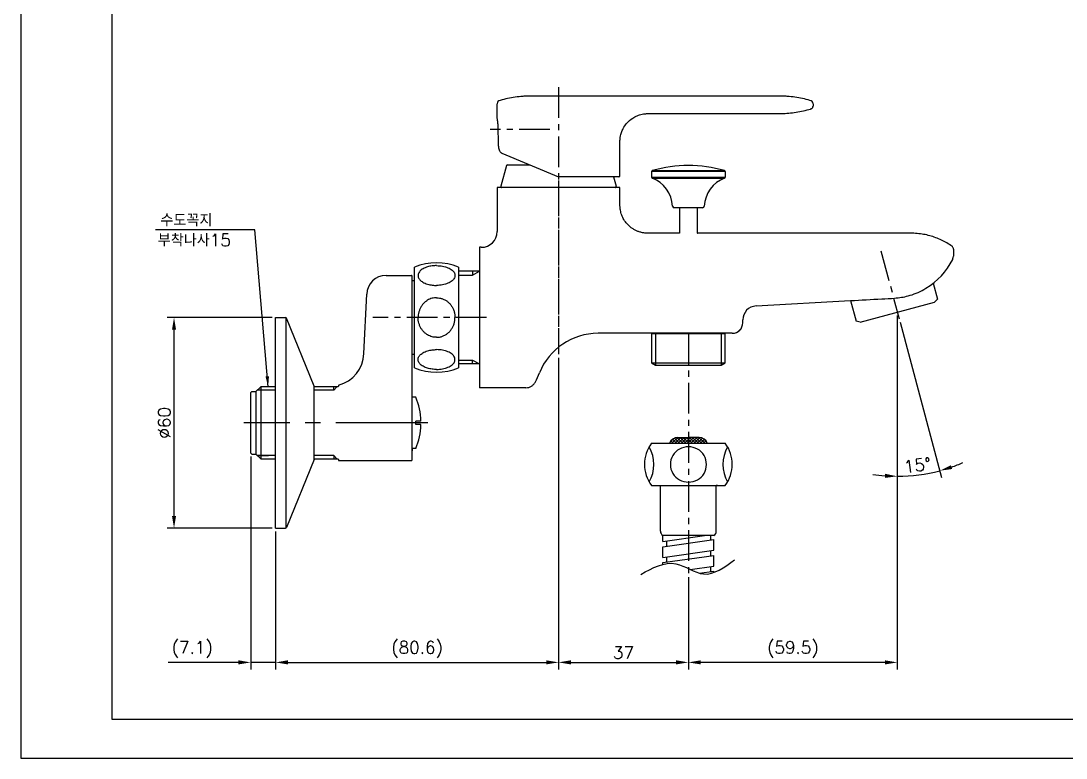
# Model space of a CAD drawing. Extents: x -13271 to -12677, y -11108 to -10688.
# Drawn here: x -13270.9 to -12973.2, y -11108 to -10898 of the extents above; entities that cross this region are included whole.
import ezdxf

# ---------------------------------------------------------------- set-up
doc = ezdxf.new("R2010")
doc.units = 0
doc.header["$LTSCALE"] = 7
doc.linetypes.add('CENTER', pattern=[2, 1.25, -0.25, 0.25, -0.25])
doc.linetypes.add('CENTER2', pattern=[1.125, 0.75, -0.125, 0.125, -0.125])
doc.layers.get('0').update_dxf_attribs({"color": 2, "linetype": 'CONTINUOUS'})
doc.layers.get('Defpoints').update_dxf_attribs({"linetype": 'CONTINUOUS'})
for name, color, linetype in [('0702LEVER_DXF_CONTINUOUS_LINE', 7, 'CONTINUOUS'), ('CENTER', 1, 'CENTER2'), ('CL', 1, 'CENTER'), ('D', 2, 'CONTINUOUS'), ('DIM', 2, 'CONTINUOUS'), ('DWG', 7, 'CONTINUOUS'), ('FB0700_BODY_DXF_CONTINUOUS_LINE', 7, 'CONTINUOUS'), ('TXT', 4, 'CONTINUOUS'), ('윤곽선', 7, 'CONTINUOUS')]:
    doc.layers.add(name, color=color, linetype=linetype)
doc.styles.add('DD', font='romans', dxfattribs={"bigfont": 'GHS.shx'})
doc.styles.add('GHS', font='ROMANS.shx', dxfattribs={"bigfont": 'GHS.shx'})
doc.dimstyles.new('CWC', dxfattribs={"dimscale": 0, "dimtxt": 3.5, "dimasz": 3.5, "dimexe": 2, "dimexo": 1, "dimgap": 1, "dimtad": 1, "dimdec": 4, "dimdsep": 46, "dimtxsty": 'DD', "dimcen": 3, "dimclrd": 2, "dimclre": 2, "dimclrt": 2, "dimadec": 3, "dimazin": 2, "dimtfac": 1, "dimtdec": 4, "dimtmove": 0, "dimatfit": 3, "dimfxl": 0, "dimtvp": 1, "dimtolj": 1, "dimtzin": 0, "dimlwd": -1, "dimlwe": -1, "dimarcsym": 0})
doc.dimstyles.new('STANDARD$7', dxfattribs={"dimtxt": 3.5, "dimasz": 3, "dimexe": 1, "dimexo": 1, "dimgap": 1, "dimtad": 3, "dimdec": 4, "dimzin": 0, "dimdsep": 46, "dimtxsty": 'GHS', "dimcen": 1, "dimclrd": 2, "dimclre": 256, "dimclrt": 2, "dimadec": 4, "dimazin": 0, "dimtfac": 1, "dimtdec": 4, "dimtmove": 2, "dimatfit": 2, "dimfxl": 0, "dimtolj": 1, "dimtzin": 0, "dimlwd": -1, "dimlwe": -1, "dimarcsym": 0})
pattern_1 = [(45, (-70.6206, -458.6952), (-0.449012806, 0.449012806), [])]
pattern_2 = [(135, (-70.6206, -458.6952), (-0.449012806, -0.449012806), [])]

# ---------------------------------------------------------------- blocks, each defined once
blk = doc.blocks.new('*D3')
at = {"layer": 'Defpoints', "color": 0}
for p in [(-13866.16, -12091.3), (-13837.22, -12091.3), (-13837.22, -12151.3)]:
    blk.add_point(p, dxfattribs=at)
at = {"layer": 'DWG', "color": 2}
for p, q in [((-13838.22, -12091.3), (-13868.16, -12091.3)), ((-13866.16, -12147.8), (-13866.16, -12094.8)), ((-13838.22, -12151.3), (-13868.16, -12151.3))]:
    blk.add_line(p, q, dxfattribs=at)
for points in [[(-13866.75, -12094.8), (-13865.58, -12094.8), (-13866.16, -12091.3)], [(-13866.75, -12147.8), (-13865.58, -12147.8), (-13866.16, -12151.3)]]:
    blk.add_solid(points, dxfattribs=at)
at = {"layer": 'DWG', "color": 2, "insert": (-13868.91, -12121.3), "char_height": 3.5, "attachment_point": 5, "rotation": 90, "style": 'DD'}
blk.add_mtext('\\A1;%%C60', dxfattribs=at)
blk = doc.blocks.new('*D4')
at = {"layer": 'Defpoints', "color": 0}
for p in [(-13844.32, -12129.9), (-13837.22, -12151.3), (-13837.22, -12189.54)]:
    blk.add_point(p, dxfattribs=at)
at = {"layer": 'DWG', "color": 2}
for p, q in [((-13844.32, -12130.9), (-13844.32, -12191.54)), ((-13837.22, -12152.3), (-13837.22, -12191.54)), ((-13847.82, -12189.54), (-13867.82, -12189.54)), ((-13837.22, -12189.54), (-13844.32, -12189.54)), ((-13833.72, -12189.54), (-13830.22, -12189.54))]:
    blk.add_line(p, q, dxfattribs=at)
for points in [[(-13847.82, -12188.95), (-13847.82, -12190.12), (-13844.32, -12189.54)], [(-13833.72, -12188.95), (-13833.72, -12190.12), (-13837.22, -12189.54)]]:
    blk.add_solid(points, dxfattribs=at)
at = {"layer": 'DWG', "color": 2, "insert": (-13860.99, -12185.87), "char_height": 3.5, "attachment_point": 5, "style": 'DD'}
blk.add_mtext('\\A1;(7.1)', dxfattribs=at)
blk = doc.blocks.new('*D5')
at = {"layer": 'Defpoints', "color": 0}
for p in [(-13756.62, -12101.75), (-13837.22, -12151.3), (-13756.62, -12189.54)]:
    blk.add_point(p, dxfattribs=at)
at = {"layer": 'DWG', "color": 2}
for p, q in [((-13756.62, -12102.75), (-13756.62, -12191.54)), ((-13837.22, -12152.3), (-13837.22, -12191.54)), ((-13833.72, -12189.54), (-13760.12, -12189.54))]:
    blk.add_line(p, q, dxfattribs=at)
for points in [[(-13833.72, -12188.95), (-13833.72, -12190.12), (-13837.22, -12189.54)], [(-13760.12, -12188.95), (-13760.12, -12190.12), (-13756.62, -12189.54)]]:
    blk.add_solid(points, dxfattribs=at)
at = {"layer": 'DWG', "color": 2, "insert": (-13796.92, -12185.87), "char_height": 3.5, "attachment_point": 5, "style": 'DD'}
blk.add_mtext('\\A1;(80.6)', dxfattribs=at)
blk = doc.blocks.new('*D6')
at = {"layer": 'Defpoints', "color": 0}
for p in [(-13756.62, -12101.75), (-13719.62, -12164.31), (-13719.62, -12189.54)]:
    blk.add_point(p, dxfattribs=at)
at = {"layer": 'DWG', "color": 2}
for p, q in [((-13756.62, -12102.75), (-13756.62, -12191.54)), ((-13719.62, -12165.31), (-13719.62, -12191.54)), ((-13753.12, -12189.54), (-13723.12, -12189.54))]:
    blk.add_line(p, q, dxfattribs=at)
for points in [[(-13753.12, -12188.95), (-13753.12, -12190.12), (-13756.62, -12189.54)], [(-13723.12, -12188.95), (-13723.12, -12190.12), (-13719.62, -12189.54)]]:
    blk.add_solid(points, dxfattribs=at)
at = {"layer": 'DWG', "color": 2, "insert": (-13738.12, -12186.79), "char_height": 3.5, "attachment_point": 5, "style": 'DD'}
blk.add_mtext('\\A1;37', dxfattribs=at)
blk = doc.blocks.new('*D12')
at = {"layer": 'Defpoints', "color": 0}
for p in [(-13660.11, -12089.75), (-13719.62, -12164.31), (-13719.62, -12189.54)]:
    blk.add_point(p, dxfattribs=at)
at = {"layer": 'DWG', "color": 2}
for p, q in [((-13660.11, -12090.75), (-13660.11, -12191.54)), ((-13719.62, -12165.31), (-13719.62, -12191.54)), ((-13663.61, -12189.54), (-13716.12, -12189.54))]:
    blk.add_line(p, q, dxfattribs=at)
for points in [[(-13716.12, -12188.95), (-13716.12, -12190.12), (-13719.62, -12189.54)], [(-13663.61, -12188.95), (-13663.61, -12190.12), (-13660.11, -12189.54)]]:
    blk.add_solid(points, dxfattribs=at)
at = {"layer": 'DWG', "color": 2, "insert": (-13689.87, -12185.87), "char_height": 3.5, "attachment_point": 5, "style": 'DD'}
blk.add_mtext('\\A1;(59.5)', dxfattribs=at)
blk = doc.blocks.new('*D13')
at = {"layer": 'Defpoints', "color": 0}
for p in [(-13664.79, -12072.27), (-13660.11, -12089.13), (-13660.11, -12089.75), (-13659.59, -12091.68), (-13656.03, -12136.35)]:
    blk.add_point(p, dxfattribs=at)
at = {"layer": 'DWG', "color": 2}
for p, q in [((-13660.11, -12090.75), (-13660.11, -12103.68)), ((-13659.33, -12092.65), (-13647.48, -12136.87)), ((-13660.11, -12117.31), (-13660.11, -12138.53))]:
    blk.add_line(p, q, dxfattribs=at)
for start, end in [(289.2878, 293.5757), (261.4243, 265.7122), (270, 285)]:
    blk.add_arc((-13660.11, -12089.75), 46.78, start, end, dxfattribs=at)
for points in [[(-13644.49, -12134.46), (-13644.83, -12133.35), (-13648, -12134.94)], [(-13663.58, -12135.82), (-13663.63, -12136.98), (-13660.11, -12136.53)]]:
    blk.add_solid(points, dxfattribs=at)
at = {"layer": 'DWG', "color": 2, "insert": (-13654.36, -12133.41), "char_height": 3.5, "attachment_point": 5, "rotation": 7.5, "style": 'DD'}
blk.add_mtext('\\A1;15°', dxfattribs=at)

msp = doc.modelspace()

# ---------------------------------------------------------------- hatches: boundary and pattern name
at = {"layer": 'DWG'}
h = msp.add_hatch(dxfattribs=at)
h.set_pattern_fill('ANSI31', color=2, scale=0.2)
h.set_pattern_definition(pattern_1)
h.paths.add_polyline_path([(-13080.76158, -11016.64686), (-13083.78374, -11016.64686, 0.318328258), (-13086.14224, -11018.31774), (-13080.76158, -11018.31774)])
h = msp.add_hatch(dxfattribs=at)
h.set_pattern_fill('ANSI31', color=2, scale=0.2, angle=90)
h.set_pattern_definition(pattern_2)
h.paths.add_polyline_path([(-13080.76158, -11016.64686), (-13083.78374, -11016.64686, 0.318328258), (-13086.14224, -11018.31774), (-13080.76158, -11018.31774)])
h = msp.add_hatch(dxfattribs=at)
h.set_pattern_fill('ANSI31', color=2, scale=0.2)
h.set_pattern_definition(pattern_1)
h.paths.add_polyline_path([(-13077.73943, -11016.64686), (-13080.76158, -11016.64686), (-13080.76158, -11018.31774), (-13075.38093, -11018.31774, 0.318328258)])
h = msp.add_hatch(dxfattribs=at)
h.set_pattern_fill('ANSI31', color=2, scale=0.2, angle=90)
h.set_pattern_definition(pattern_2)
h.paths.add_polyline_path([(-13077.73943, -11016.64686), (-13080.76158, -11016.64686), (-13080.76158, -11018.31774), (-13075.38093, -11018.31774, 0.318328258)])

# ---------------------------------------------------------------- linework, layer by layer
msp.add_line((-13117.76158, -10948.18392), (-13117.76169, -10948.18392))
at = {"color": 7, "linetype": 'Continuous', "lineweight": 25}
for p, q in [((-13166.90435, -10970.48392), (-13159.66158, -10970.48392)), ((-13173.25388, -10992.73317), (-13172.40289, -10975.85703)), ((-13198.35681, -11002.23392), (-13202.61158, -11002.23392)), ((-13180.66158, -11002.23392), (-13187.35681, -11002.23392)), ((-13180.46158, -11001.73392), (-13180.46158, -11002.03392)), ((-13159.46158, -11019.78392), (-13159.46158, -11020.48392)), ((-13202.61158, -11022.73392), (-13198.35681, -11022.73392)), ((-13200.55039, -11022.73392), (-13200.35681, -11022.73392)), ((-13187.35681, -11022.73392), (-13180.66158, -11022.73392)), ((-13180.46158, -11022.93392), (-13180.46158, -11023.23392)), ((-13180.46158, -11023.23392), (-13159.66158, -11023.23392))]:
    msp.add_line(p, q, dxfattribs=at)
at = {"color": 2, "linetype": 'Continuous'}
for p, q in [((-13146.26158, -10970.38391), (-13142.26158, -10970.38391)), ((-13146.26158, -10994.58392), (-13142.26158, -10994.58392))]:
    msp.add_line(p, q, dxfattribs=at)
at = {"color": 1, "linetype": 'Continuous', "lineweight": 25}
msp.add_line((-13203.51158, -11021.83392), (-13200.35681, -11021.83392), dxfattribs=at)
at = {"linetype": 'Continuous'}
msp.add_lwpolyline([(-13270.92701, -11107.98563), (-12676.92701, -11107.98563), (-12676.92701, -10687.98563), (-13270.92701, -10687.98563)], close=True, dxfattribs=at)
at = {"color": 7, "linetype": 'Continuous', "lineweight": 25}
for centre, radius, start, end in [((-13166.90435, -10975.98392), 5.5, 90, 178.6780243), ((-13159.66158, -10970.68392), 0.2, 0, 90), ((-13182.75135, -10992.51399), 9.5, 283.9471955, 358.6780243), ((-13180.66158, -11002.03392), 0.2, 270, 0), ((-13180.66158, -11022.93392), 0.2, 0, 90), ((-13159.66158, -11023.03392), 0.2, 270, 0)]:
    msp.add_arc(centre, radius, start, end, dxfattribs=at)
for centre, start, end in [((-13195.55741, -10982.78392), 22.4619967, 90), ((-13195.55741, -11042.18392), 270, 337.5380033)]:
    msp.add_arc(centre, 0.3, start, end)
at = {"color": 7, "linetype": 'Continuous'}
for points in [[(-13152.51158, -10967.70116), (-13153.13523, -10967.72095), (-13153.77475, -10967.78327), (-13154.42754, -10967.89399), (-13155.08935, -10968.06156), (-13155.74124, -10968.29344), (-13156.34206, -10968.58667), (-13156.8515, -10968.92687), (-13157.25381, -10969.30243), (-13157.54368, -10969.7062), (-13157.71499, -10970.12789), (-13157.76528, -10970.54787), (-13157.7036, -10970.95261), (-13157.53821, -10971.34242), (-13157.27016, -10971.71787), (-13156.89256, -10972.07924), (-13156.3949, -10972.42162), (-13155.77926, -10972.72945), (-13155.08346, -10972.97909), (-13154.3847, -10973.15373), (-13153.7308, -10973.26131), (-13153.11336, -10973.31931), (-13152.51158, -10973.33772)], [(-13152.51158, -10967.70116), (-13151.64826, -10967.73921), (-13150.80563, -10967.85286), (-13150.00437, -10968.04073), (-13149.26656, -10968.29987), (-13148.62345, -10968.6201), (-13148.09718, -10968.98708), (-13147.69312, -10969.39234), (-13147.41655, -10969.82898), (-13147.27536, -10970.28713), (-13147.27555, -10970.75303), (-13147.41712, -10971.21113), (-13147.69407, -10971.64772), (-13148.09842, -10972.05284), (-13148.62533, -10972.41989), (-13149.2687, -10972.73992), (-13150.00616, -10972.99868), (-13150.80708, -10973.18629), (-13151.64903, -10973.29975), (-13152.51158, -10973.33772)], [(-13152.51158, -10997.26667), (-13153.13523, -10997.24688), (-13153.77475, -10997.18457), (-13154.42754, -10997.07384), (-13155.08935, -10996.90627), (-13155.74124, -10996.67439), (-13156.34206, -10996.38116), (-13156.8515, -10996.04096), (-13157.25381, -10995.6654), (-13157.54368, -10995.26163), (-13157.71499, -10994.83994), (-13157.76528, -10994.41996), (-13157.7036, -10994.01523), (-13157.53821, -10993.62541), (-13157.27016, -10993.24996), (-13156.89256, -10992.88859), (-13156.3949, -10992.54621), (-13155.77926, -10992.23838), (-13155.08346, -10991.98874), (-13154.3847, -10991.81411), (-13153.7308, -10991.70652), (-13153.11336, -10991.64853), (-13152.51158, -10991.63011)], [(-13152.51158, -10997.26667), (-13151.64826, -10997.22863), (-13150.80563, -10997.11497), (-13150.00437, -10996.9271), (-13149.26656, -10996.66797), (-13148.62345, -10996.34774), (-13148.09718, -10995.98075), (-13147.69312, -10995.5755), (-13147.41655, -10995.13885), (-13147.27536, -10994.68071), (-13147.27555, -10994.2148), (-13147.41712, -10993.7567), (-13147.69407, -10993.32011), (-13148.09842, -10992.91499), (-13148.62533, -10992.54794), (-13149.2687, -10992.22791), (-13150.00616, -10991.96916), (-13150.80708, -10991.78155), (-13151.64903, -10991.66808), (-13152.51158, -10991.63011)]]:
    msp.add_spline(points, degree=3, dxfattribs=at)
for points, knots in [([(-13152.51158, -10976.84735), (-13152.7195, -10976.85498), (-13153.14422, -10976.87057), (-13153.78806, -10977.0006), (-13154.44735, -10977.22259), (-13155.11429, -10977.56062), (-13155.76564, -10978.02433), (-13156.36382, -10978.60973), (-13156.87463, -10979.2948), (-13157.27897, -10980.0544), (-13157.56838, -10980.86844), (-13157.73144, -10981.68551), (-13157.76555, -10982.22896), (-13157.76555, -10982.48392)], [0, 0, 0, 0, 0.747994672, 1.528013683, 2.354529644, 3.246068408, 4.209563902, 5.221787416, 6.246627029, 7.273826696, 8.308145203, 9.345858738, 10.262981027, 10.262981027, 10.262981027, 10.262981027]), ([(-13152.51158, -10976.84735), (-13152.22232, -10976.8621), (-13151.64178, -10976.89171), (-13150.79292, -10977.12986), (-13149.98648, -10977.50627), (-13149.24835, -10978.02639), (-13148.60529, -10978.66789), (-13148.07606, -10979.40752), (-13147.66985, -10980.22407), (-13147.39267, -10981.10122), (-13147.27533, -10981.86452), (-13147.25762, -10982.32889), (-13147.25762, -10982.48392)], [0, 0, 0, 0, 1.040003757, 2.087308983, 3.149290188, 4.231267415, 5.320413502, 6.404180642, 7.490960093, 8.590209253, 9.702728278, 10.260286961, 10.260286961, 10.260286961, 10.260286961]), ([(-13152.51158, -10988.12048), (-13152.7195, -10988.11285), (-13153.14422, -10988.09727), (-13153.78806, -10987.96723), (-13154.44735, -10987.74524), (-13155.11429, -10987.40722), (-13155.76564, -10986.9435), (-13156.36382, -10986.3581), (-13156.87463, -10985.67303), (-13157.27897, -10984.91344), (-13157.56838, -10984.09939), (-13157.73144, -10983.28232), (-13157.76555, -10982.73887), (-13157.76555, -10982.48392)], [0, 0, 0, 0, 0.747994672, 1.528013683, 2.354529644, 3.246068408, 4.209563902, 5.221787416, 6.246627029, 7.273826696, 8.308145203, 9.345858738, 10.262981027, 10.262981027, 10.262981027, 10.262981027]), ([(-13152.51158, -10988.12048), (-13152.22232, -10988.10573), (-13151.64178, -10988.07612), (-13150.79292, -10987.83798), (-13149.98648, -10987.46156), (-13149.24835, -10986.94144), (-13148.60529, -10986.29994), (-13148.07606, -10985.56031), (-13147.66985, -10984.74377), (-13147.39267, -10983.86661), (-13147.27533, -10983.10331), (-13147.25762, -10982.63894), (-13147.25762, -10982.48392)], [0, 0, 0, 0, 1.040003757, 2.087308983, 3.149290188, 4.231267415, 5.320413502, 6.404180642, 7.490960093, 8.590209253, 9.702728278, 10.260286961, 10.260286961, 10.260286961, 10.260286961])]:
    msp.add_open_spline(points, degree=3, knots=knots, dxfattribs=at)
at = {"layer": '0702LEVER_DXF_CONTINUOUS_LINE', "color": 7, "linetype": 'Continuous'}
for p, q in [((-13135.26158, -10925.58392), (-13135.26158, -10921.63183)), ((-13045.26158, -10921.63178), (-13045.26158, -10922.28392)), ((-13045.93323, -10923.08257), (-13045.93358, -10923.08266)), ((-13135.26158, -10925.58392), (-13135.25586, -10925.64082)), ((-13134.90509, -10932.30448), (-13134.94291, -10928.71428)), ((-13133.91366, -10935.6935), (-13117.76159, -10942.38392))]:
    msp.add_line(p, q, dxfattribs=at)
for points in [[(-13045.40929, -10922.72595), (-13045.48891, -10922.82094), (-13045.59461, -10922.91467), (-13045.7172, -10922.9942), (-13045.85439, -10923.05697), (-13045.93334, -10923.0829)], [(-13134.94291, -10928.71428), (-13134.94612, -10928.51655), (-13134.95757, -10928.16624), (-13134.976, -10927.82232), (-13135.00057, -10927.48955), (-13135.03013, -10927.17249), (-13135.06322, -10926.87562), (-13135.09816, -10926.60311), (-13135.1332, -10926.3587), (-13135.16656, -10926.14577), (-13135.19656, -10925.96727), (-13135.22163, -10925.82571), (-13135.25605, -10925.63899)], [(-13133.91366, -10935.6935), (-13133.98729, -10935.65832), (-13134.13352, -10935.55849), (-13134.26823, -10935.42274), (-13134.38944, -10935.25205), (-13134.49679, -10935.04694), (-13134.59083, -10934.80705), (-13134.67202, -10934.53229), (-13134.7401, -10934.22654), (-13134.79534, -10933.8949), (-13134.83824, -10933.54515), (-13134.8696, -10933.18627), (-13134.89053, -10932.82769), (-13134.90216, -10932.48194), (-13134.90509, -10932.30447)]]:
    msp.add_lwpolyline(points, dxfattribs=at)
for centre, radius, start, end in [((-13134.2614, -10921.63198), 1.00019, 97.3178553, 179.9909805), ((-13046.26177, -10921.63194), 1.00019, 0.0090504, 82.7208516), ((-13100.56163, -10942.08392), 0.3, 270, 0.000917)]:
    msp.add_arc(centre, radius, start, end, dxfattribs=at)
for points, knots in [([(-13046.13373, -10920.62909), (-13046.83461, -10920.43436), (-13048.2511, -10920.08961), (-13050.4143, -10919.70686), (-13052.2479, -10919.50281), (-13053.74057, -10919.41301), (-13054.88414, -10919.38554), (-13056.04724, -10919.3859), (-13057.23267, -10919.38864), (-13058.44335, -10919.38715), (-13060.11665, -10919.38697), (-13062.29265, -10919.38761), (-13065.00846, -10919.38782), (-13067.85992, -10919.38814), (-13071.89057, -10919.38846), (-13077.14692, -10919.38878), (-13083.63476, -10919.389), (-13090.26212, -10919.38908), (-13096.88946, -10919.389), (-13103.37726, -10919.38878), (-13108.63355, -10919.38846), (-13112.66414, -10919.38814), (-13115.51557, -10919.38781), (-13118.23133, -10919.38764), (-13120.40729, -10919.3869), (-13122.08056, -10919.38715), (-13123.29122, -10919.38864), (-13124.47664, -10919.38589), (-13125.63972, -10919.38556), (-13126.78329, -10919.41316), (-13128.27597, -10919.50323), (-13130.10955, -10919.70767), (-13132.27272, -10920.09025), (-13133.68923, -10920.43468), (-13134.39009, -10920.62933)], [0, 0, 0, 0, 0.024664607, 0.049389819, 0.07443925, 0.087169611, 0.100082856, 0.113217629, 0.126605231, 0.140276898, 0.154267199, 0.183340674, 0.214057126, 0.246350426, 0.280023601, 0.350721771, 0.424573856, 0.500002682, 0.575431352, 0.649282901, 0.719980218, 0.753653019, 0.785945731, 0.816661637, 0.8457346, 0.859724728, 0.873396206, 0.886783582, 0.899918141, 0.912831351, 0.925561951, 0.950612124, 0.975336875, 1, 1, 1, 1]), ([(-13100.26159, -10942.08391), (-13100.2616, -10941.33275), (-13100.26163, -10939.85185), (-13100.26153, -10938.02289), (-13100.26131, -10936.61293), (-13100.26121, -10935.61999), (-13100.26132, -10934.68534), (-13100.26163, -10933.81954), (-13100.26252, -10933.14584), (-13100.26193, -10932.6492), (-13100.26202, -10932.31125), (-13100.25482, -10931.99689), (-13100.22849, -10931.62261), (-13100.16408, -10931.07573), (-13100.0277, -10930.41513), (-13099.76458, -10929.55516), (-13099.28862, -10928.46942), (-13098.30008, -10927.00276), (-13096.90693, -10925.77613), (-13095.56268, -10925.06951), (-13094.64829, -10924.73592), (-13093.90507, -10924.54152), (-13093.25934, -10924.43871), (-13092.72916, -10924.3938), (-13092.32381, -10924.38146), (-13091.91459, -10924.38479), (-13091.50167, -10924.38365), (-13091.08515, -10924.38384), (-13090.52273, -10924.38393), (-13089.81104, -10924.38406), (-13088.94682, -10924.38408), (-13088.06925, -10924.38405), (-13086.87339, -10924.38399), (-13085.34765, -10924.38394), (-13082.82936, -10924.3839), (-13079.57448, -10924.3839), (-13075.55262, -10924.38391), (-13071.39146, -10924.38391), (-13067.11231, -10924.38392), (-13064.22257, -10924.38392), (-13062.76158, -10924.38392)], [0, 0, 0, 0, 0.043545803, 0.085849907, 0.106027342, 0.125282814, 0.143411962, 0.160210431, 0.175474401, 0.182467447, 0.189000955, 0.195066347, 0.200691173, 0.210746366, 0.226970192, 0.239711545, 0.262834197, 0.295425404, 0.341536474, 0.368664823, 0.383046878, 0.397886947, 0.413131177, 0.42088676, 0.428720652, 0.436630097, 0.444609467, 0.452658441, 0.460776131, 0.477213843, 0.49391598, 0.510876191, 0.528088129, 0.563241662, 0.599325246, 0.674076867, 0.751931596, 0.832478041, 0.915304745, 1, 1, 1, 1]), ([(-13062.76158, -10924.38392), (-13062.05538, -10924.38392), (-13060.64299, -10924.38425), (-13058.52436, -10924.38439), (-13056.40589, -10924.38209), (-13054.28704, -10924.3912), (-13052.17066, -10924.26702), (-13050.06697, -10924.00797), (-13047.98312, -10923.6203), (-13046.61244, -10923.27587), (-13045.93331, -10923.08259)], [0, 0, 0, 0, 0.125010704, 0.250021165, 0.375030205, 0.50003851, 0.625019537, 0.750013515, 0.875006905, 1, 1, 1, 1]), ([(-13045.93205, -10923.08253), (-13045.82909, -10923.05301), (-13045.63115, -10922.96266), (-13045.4718, -10922.81247), (-13045.40929, -10922.72595)], [0, 0, 0, 0, 0.500867795, 1, 1, 1, 1]), ([(-13045.40929, -10922.72595), (-13045.36341, -10922.66245), (-13045.28902, -10922.5215), (-13045.26304, -10922.36376), (-13045.26288, -10922.28542)], [0, 0, 0, 0, 0.500016331, 1, 1, 1, 1])]:
    msp.add_open_spline(points, degree=3, knots=knots, dxfattribs=at)
at = {"layer": 'CENTER', "ltscale": 5}
msp.add_line((-13154.96158, -11012.48392), (-13207.46158, -11012.48392), dxfattribs=at)
at = {"layer": 'CL'}
for p, q in [((-13117.76158, -10916.8876), (-13117.76158, -10992.93317)), ((-13120.26158, -10928.88392), (-13137.26158, -10928.88392)), ((-13117.76158, -10943.48392), (-13117.76158, -10992.93317)), ((-13025.93072, -10963.45051), (-13020.72846, -10982.86562)), ((-13080.76158, -10987.08392), (-13080.76158, -10998.08392)), ((-13080.76158, -10987.08392), (-13080.76158, -11055.4884))]:
    msp.add_line(p, q, dxfattribs=at)
at = {"layer": 'CL', "color": 1}
msp.add_line((-13138.26158, -10982.48392), (-13170.66684, -10982.48392), dxfattribs=at)
at = {"layer": 'D'}
for p, q in [((-13070.28421, -10987.08392), (-13091.23908, -10987.08392)), ((-13090.11158, -10987.08392), (-13090.11158, -10996.08392)), ((-13071.41158, -10987.08392), (-13071.41158, -10996.08392))]:
    msp.add_line(p, q, dxfattribs=at)
msp.add_spline([(-13094.34295, -11055.65478), (-13084.30254, -11052.63768), (-13076.46753, -11055.53873), (-13067.58786, -11051.47725)], degree=3, dxfattribs=at)
at = {"layer": 'DIM'}
for p, q in [((-13070.26164, -10940.92498), (-13091.26153, -10940.92497)), ((-13091.26153, -10942.4901), (-13070.26164, -10942.4901)), ((-13091.06873, -10942.7703), (-13070.45444, -10942.7703)), ((-13091.04414, -10940.63657), (-13070.47903, -10940.63657)), ((-13142.26158, -10970.38567), (-13140.31779, -10969.26342)), ((-13142.26158, -10994.58217), (-13140.31779, -10995.70442)), ((-13181.79736, -11003.13392), (-13180.89736, -11002.23392)), ((-13198.35681, -11003.13392), (-13203.51158, -11003.13392)), ((-13184.46105, -11003.13392), (-13187.35681, -11003.13392)), ((-13181.79736, -11003.13392), (-13184.46105, -11003.13392)), ((-13198.35681, -11021.83392), (-13203.51158, -11021.83392)), ((-13181.79736, -11021.83392), (-13187.35681, -11021.83392)), ((-13181.79736, -11021.83392), (-13180.89736, -11022.73392))]:
    msp.add_line(p, q, dxfattribs=at)
at = {"layer": 'DWG'}
for p, q in [((-13132.57125, -10939.20593), (-13134.15961, -10945.10593)), ((-13132.28156, -10938.98392), (-13125.96991, -10938.98392)), ((-13100.56163, -10942.38392), (-13117.76159, -10942.38392)), ((-13102.09615, -10942.38392), (-13101.36334, -10945.10593)), ((-13091.26158, -10940.92498), (-13091.26158, -10942.49008)), ((-13070.26158, -10940.92498), (-13070.26158, -10942.49008)), ((-13100.26158, -10945.48392), (-13135.26158, -10945.48392)), ((-13076.74845, -10951.19928), (-13084.77472, -10951.19928)), ((-13083.26158, -10951.19928), (-13083.26158, -10958.48377)), ((-13078.26158, -10951.19928), (-13078.26158, -10958.48377)), ((-13083.31158, -10958.48377), (-13083.26158, -10958.48377)), ((-13078.26158, -10958.48383), (-13078.21158, -10958.48383)), ((-13158.76158, -10996.83392), (-13158.76158, -10968.13392)), ((-13146.26158, -10968.13392), (-13146.26158, -10996.83392)), ((-13142.26158, -10969.26342), (-13142.26158, -10970.38567)), ((-13159.46158, -11023.03392), (-13159.46158, -10970.68392)), ((-13158.76158, -10971.98392), (-13159.46158, -10971.98392)), ((-13011.01906, -10972.73715), (-13009.80442, -10977.27026)), ((-13034.54319, -10977.67278), (-13032.98664, -10983.48192)), ((-13031.87128, -10983.78078), (-13010.62091, -10978.08676)), ((-13010.62091, -10978.08676), (-13009.80442, -10977.27026)), ((-13198.35681, -10982.48392), (-13195.55741, -10982.48392)), ((-13195.39065, -11042.4333), (-13195.39065, -10982.53453)), ((-13187.35681, -11002.03392), (-13195.28017, -10982.6693)), ((-13031.87128, -10983.78078), (-13032.98664, -10983.48192)), ((-13091.23908, -10986.98392), (-13091.23908, -10995.43295)), ((-13090.16932, -10986.98392), (-13090.11158, -10987.08392)), ((-13071.35385, -10986.98392), (-13071.41158, -10987.08392)), ((-13070.28421, -10987.08392), (-13071.41158, -10987.08392)), ((-13070.28408, -10995.43295), (-13070.28408, -10986.98392)), ((-13158.76158, -10992.98392), (-13159.46158, -10992.98392)), ((-13142.26158, -10995.70442), (-13142.26158, -10994.58217)), ((-13091.23908, -10995.43295), (-13090.11158, -10996.08392)), ((-13091.23908, -10995.43295), (-13070.28408, -10995.43295)), ((-13090.11158, -10996.08392), (-13071.41158, -10996.08392)), ((-13071.41158, -10996.08392), (-13070.28408, -10995.43295)), ((-13202.61158, -11002.23392), (-13202.61158, -11022.73392)), ((-13083.78374, -11016.64686), (-13080.76158, -11016.64686)), ((-13077.73943, -11016.64686), (-13080.76158, -11016.64686)), ((-13091.26158, -11018.31774), (-13070.26158, -11018.31774)), ((-13187.35681, -11022.93392), (-13195.28017, -11042.29854)), ((-13091.26158, -11030.31774), (-13070.26158, -11030.31774)), ((-13088.71158, -11043.3031), (-13088.71158, -11030.31774)), ((-13072.81158, -11043.3031), (-13072.81158, -11030.31774)), ((-13072.51158, -11030.31774), (-13072.81158, -11030.31774)), ((-13198.35681, -11042.48392), (-13195.55741, -11042.48392)), ((-13073.51158, -11044.61774), (-13088.01158, -11044.61774)), ((-13088.01158, -11046.28741), (-13076.13121, -11044.61774)), ((-13088.01158, -11046.28741), (-13088.01158, -11044.61774)), ((-13088.01158, -11047.76793), (-13073.51158, -11045.73009)), ((-13087.01158, -11046.14687), (-13087.01158, -11047.62739)), ((-13074.51158, -11044.61774), (-13074.51158, -11045.87063)), ((-13073.51158, -11048.75957), (-13073.51158, -11045.73009)), ((-13088.01158, -11050.79741), (-13088.01158, -11047.76793)), ((-13088.01158, -11050.79741), (-13073.51158, -11048.75957)), ((-13074.51158, -11048.90011), (-13074.51158, -11050.38063)), ((-13088.01158, -11052.27793), (-13073.51158, -11050.24009)), ((-13088.01158, -11052.80917), (-13088.01158, -11052.27793)), ((-13087.01158, -11050.65687), (-13087.01158, -11052.13739)), ((-13073.51158, -11053.26957), (-13073.51158, -11050.24009)), ((-13080.27779, -11054.2205), (-13073.51158, -11053.26957)), ((-13077.57036, -11055.32051), (-13073.51158, -11054.75009)), ((-13074.51158, -11053.37589), (-13074.51158, -11054.89063)), ((-13073.51158, -11055.12356), (-13073.51158, -11054.75009))]:
    msp.add_line(p, q, dxfattribs=at)
at = {"layer": 'DWG', "color": 2, "linetype": 'Continuous'}
msp.add_line((-13066.60925, -10986.48787), (-13065.75763, -10985.63625), dxfattribs=at)
at = {"layer": 'DWG'}
for centre, radius, start, end in [((-13132.28156, -10939.28392), 0.3, 90, 164.9323945), ((-13080.76158, -10976.69928), 37.5, 90, 105.9144444), ((-13080.76158, -10976.69928), 37.5, 74.0855556, 90), ((-13090.96154, -10940.92497), 0.3, 105.9836255, 180.0020382), ((-13090.96154, -10942.49009), 0.3, 180.000279, 249.0600735), ((-13094.28242, -10951.19928), 9.02083, 3.0103536, 69.1298296), ((-13067.24075, -10951.19928), 9.02083, 110.8701704, 176.9896464), ((-13070.56163, -10940.92497), 0.3, 359.9979618, 74.0163745), ((-13070.56163, -10942.49009), 0.3, 290.9399265, 359.999721), ((-13133.86992, -10945.18392), 0.3, 164.9323945, 270), ((-13101.65303, -10945.18392), 0.3, 270, 15.0676055), ((-13084.77472, -10950.69928), 0.5, 183.0103536, 270), ((-13076.74845, -10950.69928), 0.5, 270, 356.9896464), ((-13083.78374, -11019.14686), 2.5, 90, 160.6309717), ((-13077.73943, -11019.14686), 2.5, 19.3690283, 90), ((-13083.26158, -11024.31774), 10, 143.1301024, 216.8698976), ((-13100.58209, -11024.31774), 10, 330, 30), ((-13080.87934, -11024.33922), 5.02287, 88.6565884, 271.3434116), ((-13080.64382, -11024.33922), 5.02287, 268.6565884, 91.3434116), ((-13060.94108, -11024.31774), 10, 150, 210), ((-13078.26158, -11024.31774), 10, 323.1301024, 36.8698976), ((-13087.21227, -11043.34845), 1.5, 178.2676347, 237.8), ((-13074.3109, -11043.34845), 1.5, 302.2, 1.7323653)]:
    msp.add_arc(centre, radius, start, end, dxfattribs=at)
at = {"layer": 'FB0700_BODY_DXF_CONTINUOUS_LINE', "color": 7, "linetype": 'Continuous'}
for p, q in [((-13135.26158, -10945.48392), (-13135.26158, -10957.98392)), ((-13139.76158, -10962.48392), (-13140.26158, -10962.48392)), ((-13140.26158, -10962.48392), (-13140.26158, -11002.48392)), ((-13005.26158, -10962.9838), (-13005.26158, -10965.02717)), ((-13140.26158, -10969.26342), (-13146.26158, -10969.26342)), ((-13061.48631, -10979.18512), (-13034.54319, -10977.67278)), ((-13065.26158, -10983.98392), (-13065.26158, -10983.17886)), ((-13071.35385, -10986.98392), (-13106.51097, -10986.98392)), ((-13068.26158, -10986.98392), (-13071.35385, -10986.98392)), ((-13140.26158, -10995.70442), (-13146.26158, -10995.70442)), ((-13127.04905, -11002.48392), (-13140.26158, -11002.48392))]:
    msp.add_line(p, q, dxfattribs=at)
msp.add_lwpolyline([(-13009.72809, -10971.63038), (-13009.72437, -10971.62711), (-13009.72084, -10971.6236)], dxfattribs=at)
for centre, radius, start, end in [((-13139.76158, -10957.98392), 4.5, 270, 0), ((-13023.3783, -10957.01473), 19.99864, 300.947963, 333.5373484), ((-13061.26011, -10983.1802), 4.00154, 93.2529067, 179.9807263), ((-13068.26158, -10983.98392), 3, 270, 0), ((-13106.51095, -11004.98394), 18.00003, 90.0000599, 158.0352605), ((-13155.02088, -10985.44488), 34.29707, 333.3490635, 338.0747741)]:
    msp.add_arc(centre, radius, start, end, dxfattribs=at)
for points, knots in [([(-13083.31158, -10958.48377), (-13084.08356, -10958.48379), (-13085.59731, -10958.4839), (-13087.46972, -10958.48407), (-13088.92017, -10958.48411), (-13089.9698, -10958.48392), (-13090.99239, -10958.48436), (-13091.82704, -10958.48289), (-13092.48056, -10958.48562), (-13092.95924, -10958.45818), (-13093.42817, -10958.40274), (-13094.03411, -10958.29532), (-13094.76227, -10958.10057), (-13095.58605, -10957.77754), (-13096.34811, -10957.37855), (-13097.26323, -10956.76868), (-13098.24422, -10955.87165), (-13099.1541, -10954.63571), (-13099.68918, -10953.52306), (-13099.9821, -10952.6181), (-13100.13754, -10951.94277), (-13100.21692, -10951.37862), (-13100.25147, -10950.93038), (-13100.2629, -10950.59727), (-13100.26129, -10950.26646), (-13100.26185, -10949.82973), (-13100.26151, -10949.2886), (-13100.2616, -10948.64427), (-13100.26158, -10947.79556), (-13100.26159, -10946.74276), (-13100.26158, -10945.90266), (-13100.26158, -10945.48392)], [0, 0, 0, 0, 0.087371771, 0.171326011, 0.211918452, 0.251531958, 0.290123991, 0.327652511, 0.346003585, 0.364075347, 0.381878138, 0.399416312, 0.433693114, 0.466984828, 0.499367272, 0.530854547, 0.591264141, 0.648709429, 0.703558173, 0.730157787, 0.756252099, 0.781888824, 0.794553703, 0.807121408, 0.819599208, 0.831992895, 0.856551023, 0.880843647, 0.904918505, 0.952606567, 1, 1, 1, 1]), ([(-13005.66582, -10962.1883), (-13006.60961, -10961.51626), (-13008.63917, -10960.32364), (-13011.41593, -10959.29244), (-13013.46223, -10958.83156), (-13014.67227, -10958.64483), (-13015.60005, -10958.54563), (-13016.38298, -10958.4992), (-13017.01579, -10958.48382), (-13017.65696, -10958.48377), (-13018.46654, -10958.48387), (-13019.44833, -10958.48389), (-13020.44441, -10958.48388), (-13021.80348, -10958.48385), (-13023.54285, -10958.4839), (-13025.67829, -10958.48394), (-13028.64678, -10958.48396), (-13032.49333, -10958.48395), (-13037.25332, -10958.48394), (-13042.18188, -10958.48394), (-13048.99707, -10958.48393), (-13057.66462, -10958.4839), (-13067.99784, -10958.48396), (-13074.85414, -10958.48393), (-13078.21158, -10958.48383)], [0, 0, 0, 0, 0.047412943, 0.095772917, 0.120559728, 0.133141198, 0.145860222, 0.158729342, 0.1652243, 0.171761504, 0.184966459, 0.198354971, 0.21193862, 0.225728557, 0.253971803, 0.283117648, 0.313116265, 0.375449708, 0.440528253, 0.507906923, 0.577138787, 0.719423057, 0.86260485, 1, 1, 1, 1]), ([(-13005.26288, -10962.98382), (-13005.26288, -10962.87049), (-13005.30158, -10962.64213), (-13005.41595, -10962.44041), (-13005.48814, -10962.35311)], [0, 0, 0, 0, 0.500121135, 1, 1, 1, 1]), ([(-13005.47457, -10965.92548), (-13005.43989, -10965.85641), (-13005.31843, -10965.57285), (-13005.26198, -10965.26134), (-13005.26159, -10965.03043)], [0, 0, 0, 0, 0.250786952, 1, 1, 1, 1]), ([(-13034.54946, -10977.65483), (-13031.59455, -10977.47502), (-13027.41892, -10977.23586), (-13022.5759, -10977.04888), (-13020.07199, -10976.7604), (-13017.99901, -10976.32288), (-13015.85027, -10975.58983), (-13014.16547, -10974.80666), (-13013.28295, -10974.27045), (-13013.0955, -10974.15656)], [3.28539013, 3.28539013, 3.28539013, 3.28539013, 12.166990695, 15.832990816, 17.819599314, 19.72108947, 22.176945331, 24.616526564, 25.274426182, 25.274426182, 25.274426182, 25.274426182]), ([(-13127.04787, -11002.48392), (-13126.77729, -11002.48375), (-13126.22512, -11002.4037), (-13125.45188, -11002.07267), (-13124.80928, -11001.53001), (-13124.49004, -11001.07246), (-13124.36856, -11000.83072)], [0, 0, 0, 0, 0.245798178, 0.500012939, 0.754228575, 1, 1, 1, 1])]:
    msp.add_open_spline(points, degree=3, knots=knots, dxfattribs=at)
for points in [[(-13005.48814, -10962.35311), (-13005.53957, -10962.2909), (-13005.59922, -10962.23463), (-13005.66457, -10962.18727)], [(-13037.82841, -10977.85724), (-13037.82536, -10977.85705), (-13037.8223, -10977.85686), (-13037.81925, -10977.85667)]]:
    msp.add_open_spline(points, degree=3, dxfattribs=at)
at = {"layer": 'TXT', "color": 4}
msp.add_line((-13244.92701, -11096.98563), (-13244.92701, -10706.98563), dxfattribs=at)
at = {"layer": 'TXT', "color": 4, "linetype": 'Continuous'}
msp.add_line((-12690.92701, -11096.98563), (-13244.92701, -11096.98563), dxfattribs=at)
at = {"layer": '윤곽선'}
for p, q in [((-13198.35681, -11042.48392), (-13198.35681, -10982.48392)), ((-13203.96158, -11003.58392), (-13202.61158, -11002.23392)), ((-13187.35681, -11022.93392), (-13187.35681, -11002.03392)), ((-13181.79736, -11003.13392), (-13181.79736, -11002.23392)), ((-13205.16158, -11003.58392), (-13205.46158, -11003.88392)), ((-13205.46158, -11021.08392), (-13205.46158, -11003.88392)), ((-13205.16158, -11003.58392), (-13203.96158, -11003.58392)), ((-13203.96158, -11003.58392), (-13203.96158, -11021.38392)), ((-13158.46158, -11005.18392), (-13159.46158, -11005.18392)), ((-13158.46158, -11012.98392), (-13158.46158, -11011.98392)), ((-13156.96158, -11011.98392), (-13158.46158, -11011.98392)), ((-13156.96158, -11012.98392), (-13158.46158, -11012.98392)), ((-13158.46158, -11019.78392), (-13159.46158, -11019.78392)), ((-13205.16158, -11021.38392), (-13205.46158, -11021.08392)), ((-13205.16158, -11021.38392), (-13203.96158, -11021.38392)), ((-13203.96158, -11021.38392), (-13202.61158, -11022.73392)), ((-13181.79736, -11021.83392), (-13181.79736, -11022.73392))]:
    msp.add_line(p, q, dxfattribs=at)
for centre, radius, start, end in [((-13152.51158, -10983.80996), 16.87604, 68.2629493, 111.7370507), ((-13152.51158, -10981.15787), 16.87604, 248.2629493, 291.7370507), ((-13175.47492, -11012.48392), 18.51333, 1.5476075, 23.2229728), ((-13175.47492, -11012.48392), 18.51333, 336.7770272, 358.4523925)]:
    msp.add_arc(centre, radius, start, end, dxfattribs=at)

# ---------------------------------------------------------------- texts
at = {"style": 'GHS'}
for s, p in [('수도꼭지 ', (-13231.17526, -10956.51411)), ('부착나사15', (-13231.92651, -10962.18078))]:
    msp.add_text(s, height=3.5, dxfattribs=at).set_placement(p)

# ---------------------------------------------------------------- dimensions: what is measured, and where the dimension line sits
at = {"layer": 'DWG'}
dim = msp.add_angular_dim_2l(base=(-13017.16902, -11027.53502), line1=((-13021.2461, -10980.93377), (-13021.2461, -10980.30787)), line2=((-13025.93072, -10963.45051), (-13020.72846, -10982.86562)), dimstyle='CWC', override={"dimscale": 1}, dxfattribs=at)
dim.commit()
dim.dimension.update_dxf_attribs({"geometry": '*D13', "text_midpoint": (-13015.49913, -11024.58635), "insert": (638.86273, 1108.81904)})
for base, p1, p2, text, picture, middle in [((-13080.76158, -11080.71735), (-13021.2461, -10980.93377), (-13080.76158, -11055.4884), '(59.5)', '*D12', (-13051.00384, -11077.05069)), ((-13117.76158, -11080.71735), (-13198.35681, -11042.48392), (-13117.76158, -10992.93317), '(80.6)', '*D5', (-13158.0592, -11077.05069))]:
    dim = msp.add_linear_dim(base=base, p1=p1, p2=p2, text=text, dimstyle='CWC', override={"dimscale": 1}, dxfattribs=at)
    dim.commit()
    dim.dimension.update_dxf_attribs({"geometry": picture, "text_midpoint": middle, "insert": (638.86273, 1108.81904)})
dim = msp.add_linear_dim(base=(-13227.30052, -10982.48392), p1=(-13198.35681, -11042.48392), p2=(-13198.35681, -10982.48392), angle=90, text='%%C<>', dimstyle='CWC', override={"dimscale": 1}, dxfattribs=at)
dim.commit()
dim.dimension.update_dxf_attribs({"geometry": '*D3', "text_midpoint": (-13230.05052, -11012.48392), "insert": (638.86273, 1108.81904)})
dim = msp.add_linear_dim(base=(-13080.76158, -11080.71735), p1=(-13117.76158, -10992.93317), p2=(-13080.76158, -11055.4884), dimstyle='CWC', override={"dimscale": 1}, dxfattribs=at)
dim.commit()
dim.dimension.update_dxf_attribs({"geometry": '*D6', "text_midpoint": (-13099.26158, -11077.96735), "insert": (638.86273, 1108.81904)})
dim = msp.add_linear_dim(base=(-13198.35681, -11080.71735), p1=(-13205.46158, -11021.08392), p2=(-13198.35681, -11042.48392), text='(7.1)', dimstyle='CWC', override={"dimscale": 1}, dxfattribs=at)
dim.commit()
dim.dimension.update_dxf_attribs({"geometry": '*D4', "text_midpoint": (-13222.12825, -11080.71735), "dimtype": 128, "insert": (638.86273, 1108.81904)})

# ---------------------------------------------------------------- leaders
msp.add_leader([(-13200.4842, -11002.23392), (-13204.27667, -10957.47316), (-13232.59149, -10957.47316)], dimstyle='STANDARD$7', override={"dimscale": 1, "dimexo": 1.5, "dimdec": 2, "dimcen": -1, "dimtdec": 2})

doc.saveas('drawing.dxf')
